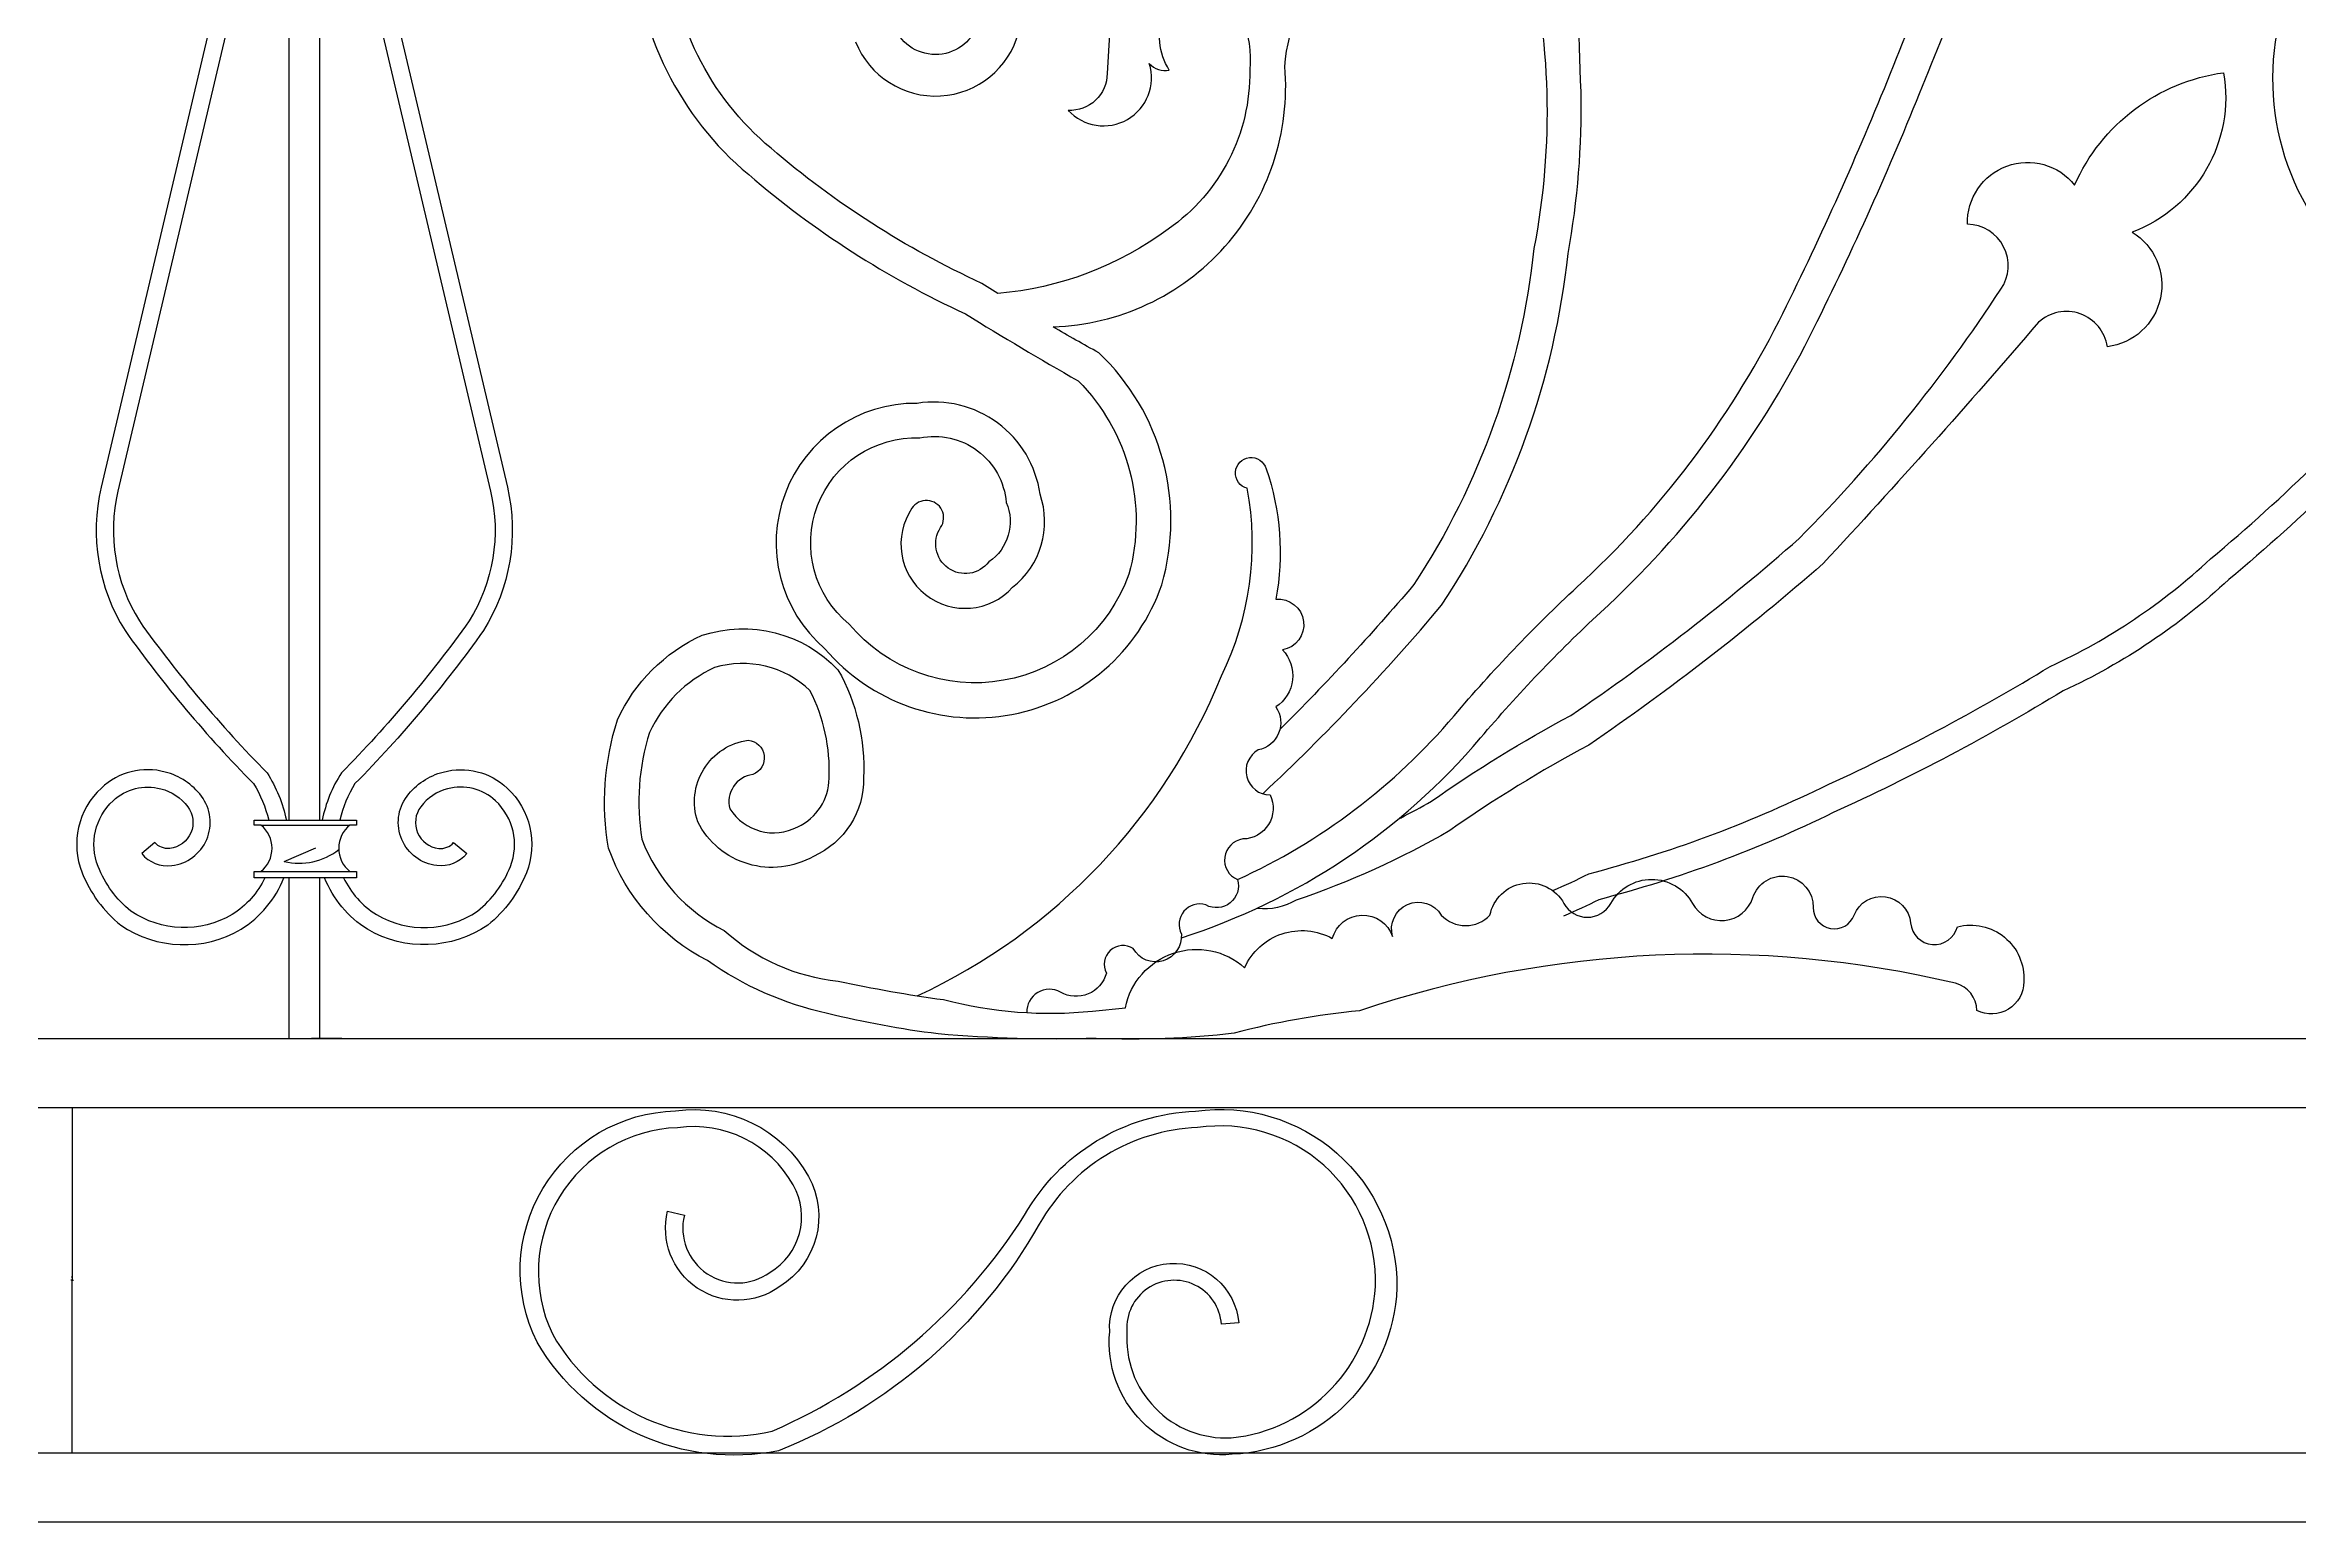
# Model space of a CAD drawing. Header units: metres. Extents: x 543 to 4132, y 1681 to 2681.
# Drawn here: x 1316 to 2132, y 1769 to 2303 of the extents above; entities that cross this region are included whole.
import ezdxf

# ---------------------------------------------------------------- set-up
doc = ezdxf.new("R2010")
doc.units = ezdxf.units.M
for name, color, linetype in [('3', 3, 'Continuous'), ('4', 4, 'Continuous'), ('7', 7, 'Continuous')]:
    doc.layers.add(name, color=color, linetype=linetype)
doc.dimstyles.get("Standard").update_dxf_attribs({"dimtxt": 2.5, "dimasz": 2.5, "dimexe": 1.25, "dimexo": 0.625, "dimtad": 1, "dimcen": 2.5, "dimazin": 3, "dimtfac": 1, "dimtmove": 0, "dimatfit": 3})

# ---------------------------------------------------------------- blocks, each defined once
blk = doc.blocks.new('*D2')
for p, q in [((1325.97, 1918.88), (1325.97, 1856.38)), ((1325.72, 1856.38), (1325.47, 1856.38)), ((1325.97, 1793.88), (1325.97, 1856.38)), ((1325.97, 1856.38), (1325.97, 1856.38)), ((1326.22, 1856.38), (1326.47, 1856.38))]:
    blk.add_line(p, q)
at = {"layer": 'Defpoints'}
for p in [(1325.97, 1918.88), (1325.97, 1856.38), (1325.97, 1793.88)]:
    blk.add_point(p, dxfattribs=at)
at = {"layer": '3', "insert": (1325.97, 1857.505), "char_height": 1, "attachment_point": 5}
blk.add_mtext('0', dxfattribs=at)

msp = doc.modelspace()

# ---------------------------------------------------------------- linework, layer by layer
at = {"layer": '3'}
for p, q in [((1394.26, 2021.08), (1426.46, 2021.08)), ((1402.71, 2007.88), (1414.1, 2012.86)), ((1394.26, 2004.28), (1426.46, 2004.28))]:
    msp.add_line(p, q, dxfattribs=at)
for points in [[(1393.93, 2386.99), (1336.42, 2143.32, 0.2), (1345.07, 2091.47, 0.04), (1391.58, 2036.06, -0.08), (1397.07, 2022.87)], [(1400.42, 2387.25), (1342.51, 2141.89, 0.2), (1350.27, 2094.93, 0.04), (1396.5, 2039.97, -0.09), (1403.47, 2022.87)], [(1419.48, 2387.25), (1477.39, 2141.89, -0.2), (1469.62, 2094.93, -0.04), (1423.39, 2039.97, 0.09), (1416.43, 2022.87)], [(1425.96, 2386.99), (1483.47, 2143.32, -0.2), (1474.82, 2091.47, -0.04), (1428.31, 2036.06, 0.08), (1422.83, 2022.87)], [(1395.73, 2002, -0.14), (1383.85, 1988.68, -0.29), (1347.23, 1989.92, -0.13), (1335.34, 2006.12, -0.31), (1340.75, 2029.89, -0.26), (1358.04, 2034.21, -0.17), (1367.77, 2027.73, -0.58), (1361.28, 2012.61, -0.25), (1355.88, 2014.77), (1351.11, 2010.73, 0.25), (1361.96, 2006.39, 0.58), (1372.73, 2031.53, 0.17), (1359.63, 2040.26, 0.26), (1336.5, 2034.48, 0.31), (1329.53, 2003.83, 0.13), (1343.51, 1984.89, 0.29), (1387.08, 1983.34, 0.16), (1402.56, 2002)], [(1424.16, 2002, 0.14), (1436.05, 1988.68, 0.29), (1472.66, 1989.92, 0.13), (1484.55, 2006.12, 0.31), (1479.15, 2029.89, 0.26), (1461.85, 2034.21, 0.17), (1452.12, 2027.73, 0.58), (1458.61, 2012.61, 0.25), (1464.01, 2014.77), (1468.78, 2010.73, -0.25), (1457.94, 2006.39, -0.58), (1447.16, 2031.53, -0.17), (1460.26, 2040.26, -0.26), (1483.39, 2034.48, -0.31), (1490.36, 2003.83, -0.13), (1476.38, 1984.89, -0.29), (1432.81, 1983.34, -0.16), (1417.33, 2002)]]:
    msp.add_lwpolyline(points, format="xyb", dxfattribs=at)
msp.add_lwpolyline([(1741.95, 1840.42, 1), (1707.75, 1837.96, 0.45), (1745.45, 1799.29, 0.37), (1797.67, 1854.05, 0.47), (1733.31, 1911.57, 0.26), (1676, 1876.6, -0.17), (1581.61, 1794.63, -0.32), (1494.29, 1833.92, -0.55), (1544.38, 1917.64, -0.31), (1592.48, 1893.91, -0.4), (1582.08, 1854.08, -0.7), (1541.48, 1881.39), (1547.54, 1879.88, 0.7), (1578.47, 1859.19, 0.41), (1586.94, 1890.82, 0.31), (1545.11, 1911.54, 0.54), (1499.77, 1836.93, 0.33), (1579.38, 1801.74, 0.15), (1670.66, 1879.88, -0.26), (1732.58, 1917.53, -0.46), (1805.48, 1853.62, -0.39), (1745.79, 1793.35, -0.47), (1701.5, 1837.71, -0.99), (1748.18, 1840.89)], format="xyb", close=True, dxfattribs=at)
msp.add_arc((1408.08, 2030.73), 23.47, 256.79, 307.77, dxfattribs=at)
at = {"layer": '4'}
for p, q in [((1404.48, 2022.87), (1404.48, 2387.39)), ((1415.42, 2386.99), (1415.42, 2022.87)), ((1404.48, 1943.88), (1404.48, 2002)), ((1415.42, 2002), (1415.42, 1943.88)), ((1423.56, 1943.88), (1412.62, 1943.88))]:
    msp.add_line(p, q, dxfattribs=at)
at = {"layer": '7'}
for p, q in [((659.76, 1943.88), (4107.26, 1943.88)), ((659.76, 1918.88), (4107.26, 1918.88))]:
    msp.add_line(p, q, dxfattribs=at)
for points in [[(1747.75, 2001.32, 0.11), (1826.17, 2060.63, -0.03), (1870.68, 2107.23, 0.09), (1943.81, 2203.6, 0.02), (1983.02, 2290.45, -0.03), (2022.23, 2375.17, -0.08), (2066.74, 2433.42, -0.16), (2162.12, 2477.91, -0.07), (2252.2, 2475.79, -0.11), (2328.41, 2438.78, -0.16), (2378.33, 2369.67, -0.22), (2369.83, 2273.5, -0.06), (2321.08, 2217.37, -0.25), (2204.71, 2194.29, -0.18), (2142.25, 2233.84, -0.29), (2132.44, 2332.81, -0.22), (2179.12, 2379.72, -0.36), (2250.08, 2360.35, -0.08), (2259.62, 2337.05, -0.27), (2254.32, 2320.1)], [(1727.45, 1980.29, 0.14), (1835.76, 2052.61, -0.03), (1879.13, 2098.02, 0.09), (1954.95, 2197.95, 0.02), (1994.63, 2285.83, -0.03), (2033.27, 2369.31, -0.08), (2075.3, 2424.31, -0.16), (2163.6, 2465.49, -0.07), (2250.14, 2463.46, -0.08), (2322.72, 2430.24, -0.12), (2366.36, 2366.01, -0.22), (2359.22, 2280.13, -0.06), (2312.97, 2226.89, -0.25), (2207.51, 2206.5, -0.18), (2151.46, 2242.24, -0.29), (2144.09, 2328.04, -0.2), (2182.84, 2369.14, -0.34), (2239.38, 2353.87, -0.08), (2247.45, 2334.17, -0.27), (2245.96, 2329.4)], [(1756.87, 2032.39, 0.03), (1821.6, 2100.61, 0.12), (1867.41, 2227.92, 0.05), (1872.11, 2286.47, -0.06), (1881.1, 2414.33, -0.25)], [(1852.01, 2342.12, -0.11), (1855.03, 2229.76, -0.12), (1811.56, 2108.08, -0.02), (1763.05, 2055.6)], [(1529.15, 2340.32, 0.21), (1570.82, 2256.48, 0.07), (1649.27, 2206.09, 0.01), (1690.04, 2181.87, -0.27), (1708.44, 2111.85, -0.58), (1607.21, 2093.8, -0.72), (1632.77, 2161.16, -0.45), (1664.04, 2137.83, -0.36), (1657.77, 2116.33, -0.97), (1640.31, 2128.77, 1.01), (1629.91, 2135.72, 0.93), (1666.35, 2107.11, 0.32), (1676.28, 2140.82, 0.42), (1631.78, 2173.69, 0.7), (1598.36, 2084.91, 0.58), (1720.36, 2108.07, 0.28), (1697.56, 2191.99, -0.01), (1681.03, 2201.39, 0.43), (1764.89, 2295.62, -0.21), (1784.64, 2333.65, 0.83)], [(1701.84, 2313.5), (1700.57, 2293.12, -0.43), (1686.46, 2279.73, 0.8), (1715.84, 2296.66, 0.25), (1723.08, 2294.25, -0.54), (1737.84, 2327.78, -0.26), (1752.18, 2294.34, -0.25), (1722.7, 2236.77, -0.14), (1661, 2213.48), (1655.27, 2217.09, -0.07), (1578.92, 2266, -0.21), (1541.63, 2341.06, -0.26)], [(1654.08, 2311.88, -0.71), (1623.59, 2309.7, -0.29)], [(1609.51, 2304.49, 0.72), (1668.56, 2307.95, 0.35)], [(1806.78, 2023.62, 0.01), (1817.94, 2029.69, -0.03), (1868.47, 2060.76, 0.03), (1951.11, 2124.79, 0.05), (2024.06, 2214.99, 0.6), (2011.99, 2238.5, -0.72), (2050.78, 2252.69, -0.26), (2104.71, 2293.35, -0.36), (2071.6, 2235.67, -0.71), (2062.62, 2194.18, 0.6), (2037.71, 2203.04, -0.01), (1959.7, 2115.7, -0.03), (1874.92, 2050.04, 0.03), (1824.63, 2019.12, -0.05), (1768.95, 1993.91, -0.17), (1754.99, 1990.88)], [(1631.83, 1959.24, 0.19), (1741.95, 2075.06, 0.16), (1751.31, 2142.94, -1.73), (1758.11, 2150.02, -0.13), (1761.65, 2102.79, -0.97), (1764.01, 2084.49, -0.47), (1761.65, 2063.83, -0.54), (1755.25, 2048.28, 0.77), (1759.53, 2031.97, -0.55), (1749.7, 2016.03, 0.76), (1747.75, 2001.32, -0.67), (1736.34, 1992.15, 0.67), (1727.43, 1981.63, -0.81), (1710.01, 1976.37, 0.78), (1700.3, 1967.46, -0.49), (1683.69, 1960.58, 0.58), (1671.47, 1953.26)], [(1861.88, 1997.35, 0.02), (1874.95, 2003.48, 0.05), (1959.09, 2034.6, 0.03), (2041.94, 2078.49, 0.08), (2099.94, 2117.41, 0.02), (2138.92, 2152.64, -0.18)], [(2145.64, 2145.23, -0.02), (2106.6, 2109.94, -0.08), (2046.64, 2069.64, -0.03), (1963.36, 2025.56, -0.05), (1878.51, 1994.07, -0.02), (1865.81, 1988.16)]]:
    msp.add_lwpolyline(points, format="xyb", dxfattribs=at)
for points in [[(1791.94, 1953.87, 0.04), (1746.57, 1945.77, -0.04), (1696.54, 1943.88, -0.03), (1639.44, 1945.5, -0.03), (1599.29, 1952.92, -0.1), (1555.92, 1972, -0.19), (1520.08, 2012.66, -0.12), (1523.3, 2059.12, -0.18), (1553.96, 2089.75, -0.29), (1603.15, 2077.3, -0.14), (1612.44, 2038.18, -0.3), (1594.27, 2009.74, -0.43), (1552.36, 2022.27, -0.47), (1570.64, 2051.78, -0.8), (1572.28, 2039.39, 0.45), (1563.99, 2026.96, 0.39), (1588.59, 2020.42, 0.29), (1599.92, 2038.01, 0.13), (1593.01, 2069.77, 0.27), (1558.46, 2078.06, 0.18), (1534.97, 2054.58, 0.12), (1532.2, 2015.91, 0.19), (1561.98, 1982.94, 0.16), (1603.2, 1964.63, 0.02), (1641.38, 1957.9, 0.09), (1695.28, 1953.76), (1707.19, 1954.95, -0.58), (1750.34, 1969.45, -0.44), (1782.06, 1980.02, -0.74), (1803.91, 1980.72, -0.88), (1821.53, 1988.47, 0.43), (1839.15, 1988.47, -0.7), (1865.94, 1992.7, 0.59), (1882.86, 1992.7, -0.59), (1912.46, 1992.7, 0.66), (1934.31, 1994.81, -0.86), (1956.16, 1991.29, 0.84), (1970.96, 1988.47, -0.79), (1991.4, 1985.65, 0.84), (2008.32, 1984.25, -0.51), (2032.38, 1964.42, -0.56), (2015.37, 1953.96, 0.34), (2007.62, 1963.82, 0.14), (1791.94, 1953.87)], [(1424.52, 2002), (1391.82, 2002), (1391.82, 2004.28), (1394.26, 2004.28, 0.48), (1394.26, 2021.08), (1391.82, 2021.08), (1391.82, 2022.87), (1416.43, 2022.87), (1428.9, 2022.87), (1428.9, 2021.08), (1426.46, 2021.08, 0.48), (1426.46, 2004.28), (1428.9, 2004.28), (1428.9, 2002)]]:
    msp.add_lwpolyline(points, format="xyb", close=True, dxfattribs=at)
for points in [[(659.76, 1793.88), (4107.26, 1793.88)], [(659.76, 1768.88), (4107.26, 1768.88)]]:
    msp.add_lwpolyline(points, dxfattribs=at)

# ---------------------------------------------------------------- dimensions: what is measured, and where the dimension line sits
at = {"layer": '3'}
dim = msp.add_linear_dim(base=(1325.97, 1856.38), p1=(1325.97, 1918.88), p2=(1325.97, 1793.88), dimstyle='Standard', dxfattribs=at)
dim.commit()
dim.dimension.update_dxf_attribs({"geometry": '*D2', "text_midpoint": (1325.97, 1857.505)})

doc.saveas('drawing.dxf')
